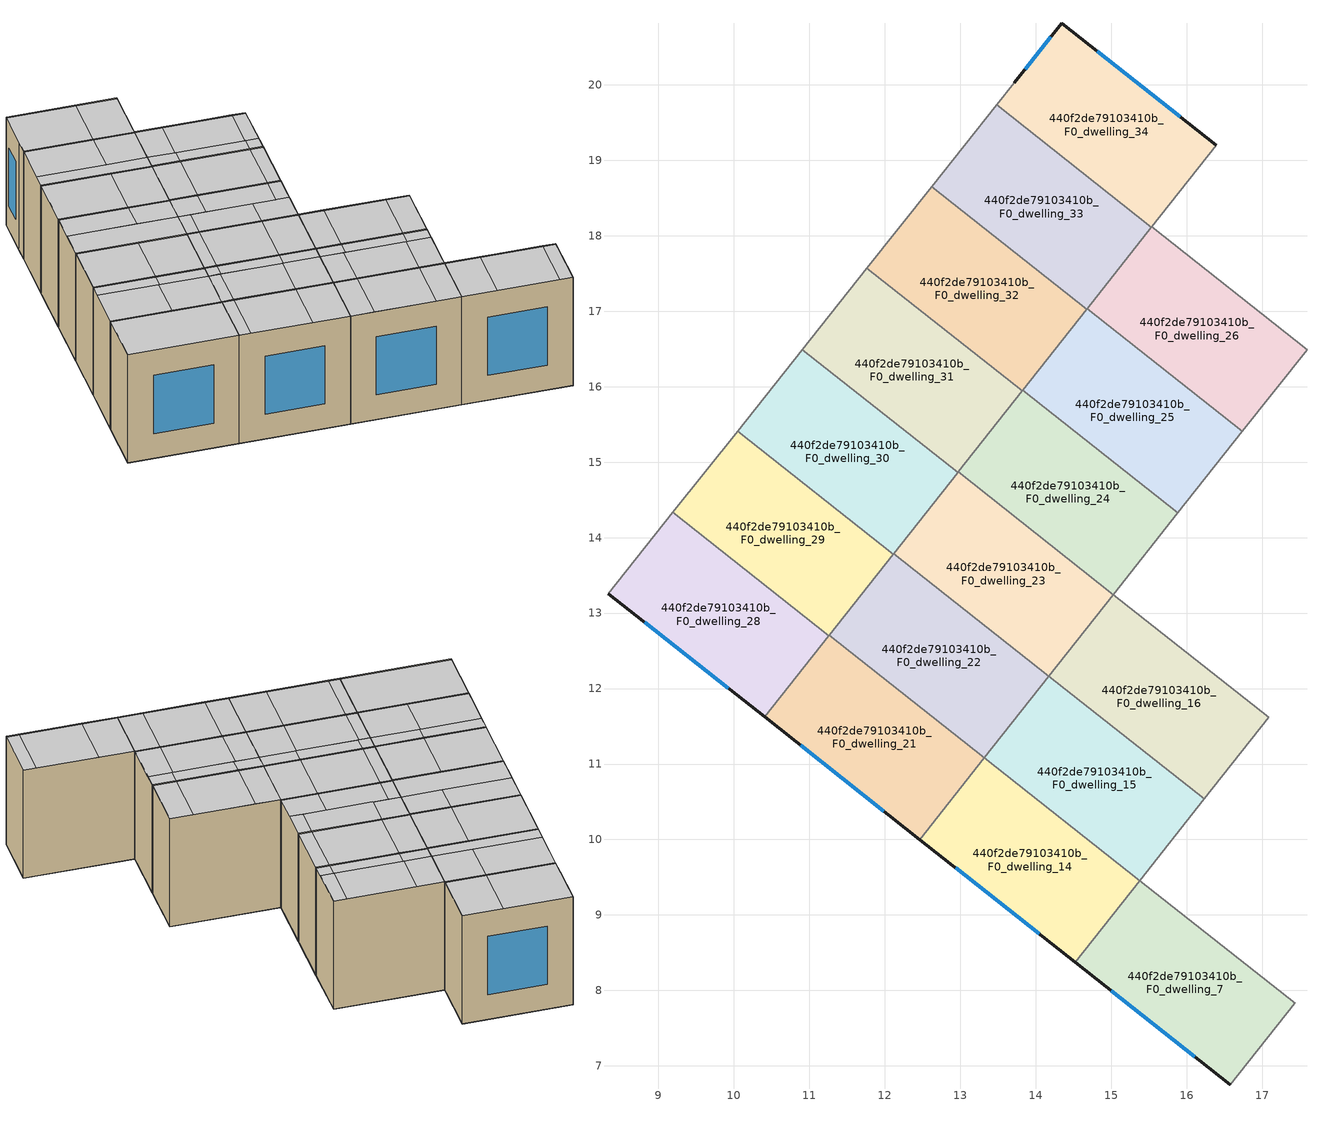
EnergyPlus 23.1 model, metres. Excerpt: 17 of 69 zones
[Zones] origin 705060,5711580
440f2de79103410b_F0_dwelling_14
 floor ground (EU_floor_Construction): 14.52,8.37 15.38,9.46 13.32,11.08 12.47,10 z0
 wall outside (EU_wall_Construction): 14.52,8.37 12.47,10 z0:3
 wall to 440f2de79103410b_F0_dwelling_15 (EU_wall_Construction): 13.32,11.08 15.38,9.46 z0:3
 wall to 440f2de79103410b_F0_dwelling_7 (EU_wall_Construction): 15.38,9.46 14.52,8.37 z0:3
 wall to 440f2de79103410b_F0_dwelling_21 (EU_wall_Construction): 12.47,10 13.32,11.08 z0:3
 window (EU_Window_Construction): 14.05,8.75 12.94,9.62 z0.69:2.31
 ceiling to 440f2de79103410b_F1_dwelling_4 (EU_floor_Construction): 14.91,9.83 14.05,8.75 12.91,9.65 13.76,10.73 z3
 ceiling to 440f2de79103410b_F1_dwelling_5 (EU_floor_Construction): 15.38,9.46 14.52,8.37 14.05,8.75 14.91,9.83 z3
 ceiling to 440f2de79103410b_F1_dwelling_3 (EU_floor_Construction): 13.76,10.73 12.91,9.65 12.47,10 13.32,11.08 z3
440f2de79103410b_F0_dwelling_15
 floor ground (EU_floor_Construction): 15.38,9.46 16.23,10.54 14.18,12.16 13.32,11.08 z0
 wall to 440f2de79103410b_F0_dwelling_16 (EU_wall_Construction): 14.18,12.16 16.23,10.54 z0:3
 wall to 440f2de79103410b_F0_dwelling_8 (EU_wall_Construction): 16.23,10.54 15.38,9.46 z0:3
 wall to 440f2de79103410b_F0_dwelling_22 (EU_wall_Construction): 13.32,11.08 14.18,12.16 z0:3
 ceiling to 440f2de79103410b_F1_dwelling_4 (EU_floor_Construction): 15.55,10.64 14.91,9.83 13.76,10.73 14.41,11.54 z3
 ceiling to 440f2de79103410b_F1_dwelling_3 (EU_floor_Construction): 14.41,11.54 13.76,10.73 13.32,11.08 13.96,11.9 z3
 ceiling to 440f2de79103410b_F1_dwelling_12 (EU_floor_Construction): 14.64,11.8 14.43,11.53 13.96,11.9 14.18,12.16 z3
 ceiling to 440f2de79103410b_F1_dwelling_13 (EU_floor_Construction): 15.79,10.89 15.57,10.62 14.43,11.53 14.64,11.8 z3
 ceiling to 440f2de79103410b_F1_dwelling_5 (EU_floor_Construction): 16.02,10.27 15.38,9.46 14.91,9.83 15.55,10.64 z3
 ceiling adiabatic (EU_roof_Construction): 16.23,10.54 16.02,10.27 15.58,10.62 15.79,10.89 z3
440f2de79103410b_F0_dwelling_16
 floor ground (EU_floor_Construction): 16.23,10.54 17.09,11.62 15.03,13.25 14.18,12.16 z0
 wall to 440f2de79103410b_F0_dwelling_17 (EU_wall_Construction): 15.03,13.25 17.09,11.62 z0:3
 wall to 440f2de79103410b_F0_dwelling_9 (EU_wall_Construction): 17.09,11.62 16.23,10.54 z0:3
 wall to 440f2de79103410b_F0_dwelling_23 (EU_wall_Construction): 14.18,12.16 15.03,13.25 z0:3
 ceiling to 440f2de79103410b_F1_dwelling_12 (EU_floor_Construction): 15.5,12.88 14.64,11.8 14.18,12.16 15.03,13.25 z3
 ceiling to 440f2de79103410b_F1_dwelling_13 (EU_floor_Construction): 16.64,11.97 15.79,10.89 14.64,11.8 15.5,12.88 z3
 ceiling adiabatic (EU_roof_Construction): 17.09,11.62 16.23,10.54 15.79,10.89 16.64,11.97 z3
440f2de79103410b_F0_dwelling_21
 floor ground (EU_floor_Construction): 12.47,10 13.32,11.08 11.26,12.71 10.41,11.62 z0
 wall outside (EU_wall_Construction): 12.47,10 10.41,11.62 z0:3
 wall to 440f2de79103410b_F0_dwelling_22 (EU_wall_Construction): 11.26,12.71 13.32,11.08 z0:3
 wall to 440f2de79103410b_F0_dwelling_28 (EU_wall_Construction): 10.41,11.62 11.26,12.7 z0:3
 window (EU_Window_Construction): 11.99,10.38 10.88,11.25 z0.69:2.31
 ceiling to 440f2de79103410b_F1_dwelling_2 (EU_floor_Construction): 12.62,11.63 11.77,10.55 10.63,11.45 11.48,12.53 z3
 ceiling to 440f2de79103410b_F1_dwelling_3 (EU_floor_Construction): 13.32,11.08 12.47,10 11.77,10.55 12.62,11.63 z3
 ceiling adiabatic (EU_roof_Construction): 11.48,12.53 10.63,11.45 10.41,11.63 11.26,12.71 z3
440f2de79103410b_F0_dwelling_22
 floor ground (EU_floor_Construction): 13.32,11.08 14.18,12.16 12.12,13.79 11.26,12.71 z0
 wall to 440f2de79103410b_F0_dwelling_23 (EU_wall_Construction): 12.12,13.79 14.18,12.16 z0:3
 wall to 440f2de79103410b_F0_dwelling_29 (EU_wall_Construction): 11.26,12.71 12.11,13.78 z0:3
 ceiling to 440f2de79103410b_F1_dwelling_11 (EU_floor_Construction): 13.49,12.7 13.28,12.43 12.14,13.34 12.35,13.61 z3
 ceiling to 440f2de79103410b_F1_dwelling_2 (EU_floor_Construction): 13.27,12.45 12.62,11.63 11.48,12.53 12.12,13.35 11.91,13.52 z3
 ceiling adiabatic (EU_roof_Construction): 12.12,13.35 11.48,12.53 11.26,12.71 11.91,13.52 z3; 12.35,13.61 12.14,13.34 13.27,12.45 11.91,13.52 12.12,13.79 z3
 ceiling to 440f2de79103410b_F1_dwelling_3 (EU_floor_Construction): 13.96,11.9 13.32,11.08 12.62,11.63 13.27,12.45 z3
 ceiling to 440f2de79103410b_F1_dwelling_12 (EU_floor_Construction): 14.18,12.16 13.96,11.9 13.28,12.43 13.49,12.7 z3
440f2de79103410b_F0_dwelling_23
 floor ground (EU_floor_Construction): 14.18,12.16 15.03,13.25 12.97,14.87 12.12,13.79 z0
 wall to 440f2de79103410b_F0_dwelling_24 (EU_wall_Construction): 12.97,14.87 15.03,13.25 z0:3
 wall to 440f2de79103410b_F0_dwelling_30 (EU_wall_Construction): 12.12,13.79 12.97,14.86 z0:3
 wall to 440f2de79103410b_F0_dwelling_31 (EU_wall_Construction): 12.97,14.86 12.97,14.87 z0:3
 ceiling to 440f2de79103410b_F1_dwelling_11 (EU_floor_Construction): 14.35,13.78 13.49,12.7 12.35,13.61 13.2,14.69 z3
 ceiling to 440f2de79103410b_F1_dwelling_12 (EU_floor_Construction): 15.03,13.25 14.18,12.16 13.49,12.7 14.35,13.78 z3
 ceiling adiabatic (EU_roof_Construction): 13.2,14.69 12.35,13.61 12.12,13.79 12.97,14.87 z3
440f2de79103410b_F0_dwelling_24
 floor ground (EU_floor_Construction): 15.03,13.25 15.89,14.33 13.83,15.95 12.97,14.87 z0
 wall to 440f2de79103410b_F0_dwelling_25 (EU_wall_Construction): 13.83,15.95 15.89,14.33 z0:3
 wall to 440f2de79103410b_F0_dwelling_17 (EU_wall_Construction): 15.89,14.33 15.03,13.25 z0:3
 wall to 440f2de79103410b_F0_dwelling_31 (EU_wall_Construction): 12.97,14.87 13.82,15.94 z0:3
 wall to 440f2de79103410b_F0_dwelling_32 (EU_wall_Construction): 13.82,15.94 13.83,15.95 z0:3
 ceiling to 440f2de79103410b_F1_dwelling_20 (EU_floor_Construction): 15.64,14.52 15.21,13.98 13.92,15 14.35,15.54 z3
 ceiling to 440f2de79103410b_F1_dwelling_11 (EU_floor_Construction): 14.78,14.32 14.35,13.78 13.2,14.69 13.63,15.23 z3
 ceiling to 440f2de79103410b_F1_dwelling_19 (EU_floor_Construction): 14.35,15.54 13.92,15 13.4,15.41 13.83,15.95 z3
 ceiling to 440f2de79103410b_F1_dwelling_12 (EU_floor_Construction): 15.46,13.78 15.03,13.25 14.35,13.78 14.78,14.32 z3
 ceiling adiabatic (EU_roof_Construction): 13.63,15.23 13.2,14.69 12.97,14.87 13.4,15.41 z3
 ceiling to 440f2de79103410b_F1_dwelling_21 (EU_floor_Construction): 15.89,14.33 15.46,13.78 15.21,13.98 15.64,14.52 z3
440f2de79103410b_F0_dwelling_25
 floor ground (EU_floor_Construction): 15.89,14.33 16.74,15.41 14.68,17.04 13.83,15.95 z0
 wall to 440f2de79103410b_F0_dwelling_26 (EU_wall_Construction): 14.68,17.04 16.74,15.41 z0:3
 wall to 440f2de79103410b_F0_dwelling_18 (EU_wall_Construction): 16.74,15.41 15.89,14.33 z0:3
 wall to 440f2de79103410b_F0_dwelling_32 (EU_wall_Construction): 13.83,15.95 14.68,17.03 z0:3
 ceiling to 440f2de79103410b_F1_dwelling_19 (EU_floor_Construction): 15.2,16.62 14.35,15.54 13.83,15.95 14.68,17.04 z3
 ceiling to 440f2de79103410b_F1_dwelling_20 (EU_floor_Construction): 16.49,15.61 15.64,14.52 14.35,15.54 15.2,16.62 z3
 ceiling to 440f2de79103410b_F1_dwelling_21 (EU_floor_Construction): 16.74,15.41 15.89,14.33 15.64,14.52 16.49,15.61 z3
440f2de79103410b_F0_dwelling_26
 floor ground (EU_floor_Construction): 16.74,15.41 17.6,16.49 15.54,18.12 14.68,17.04 z0
 wall to 440f2de79103410b_F0_dwelling_27 (EU_wall_Construction): 15.54,18.12 17.6,16.49 z0:3
 wall to 440f2de79103410b_F0_dwelling_19 (EU_wall_Construction): 17.6,16.49 16.74,15.41 z0:3
 wall to 440f2de79103410b_F0_dwelling_33 (EU_wall_Construction): 14.68,17.04 15.53,18.11 z0:3
 ceiling to 440f2de79103410b_F1_dwelling_28 (EU_floor_Construction): 17.34,16.69 16.69,15.88 15.41,16.89 16.05,17.71 z3
 ceiling to 440f2de79103410b_F1_dwelling_27 (EU_floor_Construction): 16.05,17.71 15.41,16.89 14.89,17.3 15.54,18.12 z3
 ceiling to 440f2de79103410b_F1_dwelling_19 (EU_floor_Construction): 15.41,16.89 15.2,16.62 14.68,17.04 14.89,17.3 z3
 ceiling to 440f2de79103410b_F1_dwelling_20 (EU_floor_Construction): 16.7,15.87 16.49,15.61 15.2,16.62 15.41,16.89 z3
 ceiling to 440f2de79103410b_F1_dwelling_29 (EU_floor_Construction): 17.6,16.49 16.95,15.68 16.69,15.88 17.34,16.69 z3
 ceiling to 440f2de79103410b_F1_dwelling_21 (EU_floor_Construction): 16.95,15.68 16.74,15.41 16.49,15.61 16.7,15.87 z3
440f2de79103410b_F0_dwelling_28
 floor ground (EU_floor_Construction): 10.41,11.62 11.26,12.7 9.19,14.33 8.34,13.26 z0
 wall outside (EU_wall_Construction): 10.41,11.62 8.34,13.26 z0:3
 wall to 440f2de79103410b_F0_dwelling_29 (EU_wall_Construction): 9.19,14.33 11.26,12.7 z0:3
 wall adiabatic (EU_wall_Construction): 8.34,13.26 9.19,14.33 z0:3
 window (EU_Window_Construction): 9.93,12 8.82,12.88 z0.69:2.31
 ceiling adiabatic (EU_roof_Construction): 11.26,12.7 10.41,11.62 8.34,13.26 9.19,14.33 z3
440f2de79103410b_F0_dwelling_29
 floor ground (EU_floor_Construction): 11.26,12.7 12.11,13.78 10.05,15.41 9.19,14.33 z0
 wall to 440f2de79103410b_F0_dwelling_30 (EU_wall_Construction): 10.05,15.41 12.11,13.78 z0:3
 wall adiabatic (EU_wall_Construction): 9.19,14.33 10.05,15.41 z0:3
 ceiling to 440f2de79103410b_F1_dwelling_1 (EU_floor_Construction): 11.91,13.52 11.26,12.7 10.34,13.43 10.98,14.25 z3
 ceiling to 440f2de79103410b_F1_dwelling_0 (EU_floor_Construction): 10.98,14.25 10.34,13.43 9.19,14.33 9.84,15.15 z3
 ceiling to 440f2de79103410b_F1_dwelling_9 (EU_floor_Construction): 11.2,14.5 10.99,14.24 9.84,15.15 10.05,15.41 z3
 ceiling to 440f2de79103410b_F1_dwelling_10 (EU_floor_Construction): 12.11,13.78 11.91,13.52 10.99,14.24 11.2,14.5 z3
440f2de79103410b_F0_dwelling_30
 floor ground (EU_floor_Construction): 12.11,13.78 12.97,14.86 10.91,16.49 10.05,15.41 z0
 wall to 440f2de79103410b_F0_dwelling_31 (EU_wall_Construction): 10.91,16.49 12.97,14.86 z0:3
 wall adiabatic (EU_wall_Construction): 10.05,15.41 10.91,16.49 z0:3
 ceiling adiabatic (EU_roof_Construction): 12.05,15.59 11.2,14.5 10.05,15.41 10.91,16.49 z3
 ceiling to 440f2de79103410b_F1_dwelling_10 (EU_floor_Construction): 12.97,14.86 12.11,13.78 11.2,14.5 12.05,15.59 z3
440f2de79103410b_F0_dwelling_31
 floor ground (EU_floor_Construction): 12.97,14.86 13.82,15.94 11.76,17.57 10.91,16.49 z0
 wall to 440f2de79103410b_F0_dwelling_32 (EU_wall_Construction): 11.76,17.57 13.82,15.94 z0:3
 wall adiabatic (EU_wall_Construction): 10.91,16.49 11.76,17.57 z0:3
 ceiling to 440f2de79103410b_F1_dwelling_18 (EU_floor_Construction): 13.05,16.55 12.63,16.02 11.34,17.04 11.76,17.57 z3
 ceiling to 440f2de79103410b_F1_dwelling_19 (EU_floor_Construction): 13.82,15.94 13.4,15.41 12.63,16.02 13.05,16.55 z3
 ceiling adiabatic (EU_roof_Construction): 13.4,15.41 12.97,14.86 10.91,16.49 11.34,17.04 z3
440f2de79103410b_F0_dwelling_32
 floor ground (EU_floor_Construction): 13.82,15.94 14.68,17.03 12.62,18.65 11.76,17.57 z0
 wall to 440f2de79103410b_F0_dwelling_33 (EU_wall_Construction): 12.62,18.65 14.68,17.03 z0:3
 wall adiabatic (EU_wall_Construction): 11.76,17.57 12.62,18.65 z0:3
 ceiling to 440f2de79103410b_F1_dwelling_18 (EU_floor_Construction): 13.91,17.63 13.05,16.55 11.76,17.57 12.62,18.65 z3
 ceiling to 440f2de79103410b_F1_dwelling_19 (EU_floor_Construction): 14.68,17.03 13.82,15.94 13.05,16.55 13.91,17.63 z3
440f2de79103410b_F0_dwelling_33
 floor ground (EU_floor_Construction): 14.68,17.03 15.54,18.11 13.48,19.73 12.62,18.65 z0
 wall to 440f2de79103410b_F0_dwelling_34 (EU_wall_Construction): 13.48,19.73 15.54,18.11 z0:3
 wall adiabatic (EU_wall_Construction): 12.62,18.65 13.48,19.73 z0:3
 ceiling to 440f2de79103410b_F1_dwelling_26 (EU_floor_Construction): 14.77,18.72 14.13,17.91 12.84,18.92 13.48,19.73 z3
 ceiling to 440f2de79103410b_F1_dwelling_27 (EU_floor_Construction): 15.53,18.11 14.89,17.3 14.13,17.91 14.77,18.72 z3
 ceiling adiabatic (EU_roof_Construction): 13.48,19.73 12.84,18.92 14.89,17.3 14.68,17.03 12.62,18.65 z3
440f2de79103410b_F0_dwelling_34
 floor ground (EU_floor_Construction): 15.54,18.11 16.39,19.2 14.34,20.82 13.71,20.03 13.48,19.73 z0
 wall outside (EU_wall_Construction): 13.71,20.03 14.34,20.82 16.39,19.2 z0:3
 wall adiabatic (EU_wall_Construction): 13.48,19.73 13.71,20.03 z0:3
 wall to 440f2de79103410b_F0_dwelling_27 (EU_wall_Construction): 16.39,19.2 15.54,18.12 z0:3
 window (EU_Window_Construction): 13.86,20.21 14.2,20.64 / 14.82,20.44 15.92,19.57 z0.69:2.31
 ceiling to 440f2de79103410b_F1_dwelling_26 (EU_floor_Construction): 15.63,19.8 14.77,18.72 13.48,19.73 13.71,20.03 14.34,20.82 z3
 ceiling to 440f2de79103410b_F1_dwelling_27 (EU_floor_Construction): 16.39,19.2 15.53,18.11 14.77,18.72 15.63,19.8 z3
440f2de79103410b_F0_dwelling_7
 floor ground (EU_floor_Construction): 16.58,6.75 17.44,7.83 15.38,9.46 14.52,8.37 z0
 wall outside (EU_wall_Construction): 16.58,6.75 14.52,8.37 z0:3
 wall to 440f2de79103410b_F0_dwelling_8 (EU_wall_Construction): 15.38,9.46 17.44,7.83 z0:3
 wall to 440f2de79103410b_F0_dwelling_0 (EU_wall_Construction): 17.44,7.83 16.58,6.75 z0:3
 window (EU_Window_Construction): 16.11,7.12 15,8 z0.69:2.31
 ceiling to 440f2de79103410b_F1_dwelling_6 (EU_floor_Construction): 17.19,8.02 16.34,6.94 15.19,7.85 16.05,8.93 z3
 ceiling to 440f2de79103410b_F1_dwelling_5 (EU_floor_Construction): 16.05,8.93 15.19,7.85 14.52,8.37 15.38,9.46 z3
 ceiling to 440f2de79103410b_F1_dwelling_7 (EU_floor_Construction): 17.44,7.83 16.58,6.75 16.34,6.94 17.19,8.02 z3
[Building]
EU S2 Campaign: North Axis=0; Terrain=City; Solar Distribution=FullExterior
[Site:Location]
London: Latitude=51.5; Longitude=-0.5; Time Zone=0; Elevation=25
[SizingPeriod:WeatherFileDays]
AnnualSizingPeriod: Begin Month=1; Begin Day of Month=1; End Month=12; End Day of Month=31; Day of Week for Start Day=Monday; Use Weather File Daylight Saving Period=No; Use Weather File Rain and Snow Indicators=No
[MATERIAL]
EU_InternalMass_Material: Roughness=MediumRough; Thickness=0.1; Conductivity=1; Density=1800; Specific Heat=900; Thermal Absorptance=0.9; Solar Absorptance=0.7; Visible Absorptance=0.7
[MATERIAL:NOMASS] Roughness=MediumRough; Thermal Absorptance=0.9; Solar Absorptance=0.7; Visible Absorptance=0.7
Name | Thermal Resistance
EU_wall_NoMass | 0.635353
EU_roof_NoMass | 0.675062
EU_floor_NoMass | 1.96382
[WINDOWMATERIAL:SIMPLEGLAZINGSYSTEM]
EU_Window_SimpleGlazing: UFactor=2.96269; Solar Heat Gain Coefficient=0.76; Visible Transmittance=0.76
[CONSTRUCTION]
EU_wall_Construction: EU_wall_NoMass
EU_roof_Construction: EU_roof_NoMass
EU_floor_Construction: EU_floor_NoMass
EU_InternalMass_Construction: EU_InternalMass_Material
EU_Window_Construction: EU_Window_SimpleGlazing
[ZONE] Type=1; Multiplier=1; Ceiling Height=autocalculate; Floor Area=autocalculate; Part of Total Floor Area=Yes
Name | Volume
440f2de79103410b_F0_dwelling_14; 440f2de79103410b_F0_dwelling_23 | 10.8508
440f2de79103410b_F0_dwelling_15; 440f2de79103410b_F0_dwelling_21 | 10.8516
440f2de79103410b_F0_dwelling_16; 440f2de79103410b_F0_dwelling_34; 440f2de79103410b_F0_dwelling_7 | 10.8486
440f2de79103410b_F0_dwelling_22 | 10.8501
440f2de79103410b_F0_dwelling_24 | 10.8523
440f2de79103410b_F0_dwelling_25; 440f2de79103410b_F0_dwelling_29 | 10.8494
440f2de79103410b_F0_dwelling_26 | 10.8552
440f2de79103410b_F0_dwelling_28 | 10.853
440f2de79103410b_F0_dwelling_30; 440f2de79103410b_F0_dwelling_32 | 10.8545
440f2de79103410b_F0_dwelling_31 | 10.8479
440f2de79103410b_F0_dwelling_33 | 10.8574
[INTERNALMASS] Construction=EU_InternalMass_Construction
Name | Zone or ZoneList | Surface Area
440f2de79103410b_F0_dwelling_7_EU_InternalMass | 440f2de79103410b_F0_dwelling_7 | 3.61638
440f2de79103410b_F0_dwelling_14_EU_InternalMass | 440f2de79103410b_F0_dwelling_14 | 3.61699
440f2de79103410b_F0_dwelling_15_EU_InternalMass | 440f2de79103410b_F0_dwelling_15 | 3.61699
440f2de79103410b_F0_dwelling_16_EU_InternalMass | 440f2de79103410b_F0_dwelling_16 | 3.61638
440f2de79103410b_F0_dwelling_21_EU_InternalMass | 440f2de79103410b_F0_dwelling_21 | 3.61699
440f2de79103410b_F0_dwelling_22_EU_InternalMass | 440f2de79103410b_F0_dwelling_22 | 3.61699
440f2de79103410b_F0_dwelling_23_EU_InternalMass | 440f2de79103410b_F0_dwelling_23 | 3.61699
440f2de79103410b_F0_dwelling_24_EU_InternalMass | 440f2de79103410b_F0_dwelling_24 | 3.61699
440f2de79103410b_F0_dwelling_25_EU_InternalMass | 440f2de79103410b_F0_dwelling_25 | 3.61638
440f2de79103410b_F0_dwelling_26_EU_InternalMass | 440f2de79103410b_F0_dwelling_26 | 3.61844
440f2de79103410b_F0_dwelling_28_EU_InternalMass | 440f2de79103410b_F0_dwelling_28 | 3.61775
440f2de79103410b_F0_dwelling_29_EU_InternalMass | 440f2de79103410b_F0_dwelling_29 | 3.61668
440f2de79103410b_F0_dwelling_30_EU_InternalMass | 440f2de79103410b_F0_dwelling_30 | 3.61809
440f2de79103410b_F0_dwelling_31_EU_InternalMass | 440f2de79103410b_F0_dwelling_31 | 3.61595
440f2de79103410b_F0_dwelling_32_EU_InternalMass | 440f2de79103410b_F0_dwelling_32 | 3.61809
440f2de79103410b_F0_dwelling_33_EU_InternalMass | 440f2de79103410b_F0_dwelling_33 | 3.61902
440f2de79103410b_F0_dwelling_34_EU_InternalMass | 440f2de79103410b_F0_dwelling_34 | 3.61668
[OTHEREQUIPMENT] Fuel Type=Electricity; Design Level Calculation Method=Watts/Area; Power per Zone Floor Area=1; Fraction Latent=0; Fraction Radiant=0; Fraction Lost=0; Carbon Dioxide Generation Rate=0; EndUse Subcategory=EU_Step8_InternalGains
Name | Zone or ZoneList or Space or SpaceList | Schedule
EU_Step8_InternalGain_440f2de79103410b_F0_dwelling_7_f000 | 440f2de79103410b_F0_dwelling_7 | EU_Step8_GainSchedule_440f2de79103410b_F0_dwelling_7_f000
EU_Step8_InternalGain_440f2de79103410b_F0_dwelling_14_f000 | 440f2de79103410b_F0_dwelling_14 | EU_Step8_GainSchedule_440f2de79103410b_F0_dwelling_14_f000
EU_Step8_InternalGain_440f2de79103410b_F0_dwelling_15_f000 | 440f2de79103410b_F0_dwelling_15 | EU_Step8_GainSchedule_440f2de79103410b_F0_dwelling_15_f000
EU_Step8_InternalGain_440f2de79103410b_F0_dwelling_16_f000 | 440f2de79103410b_F0_dwelling_16 | EU_Step8_GainSchedule_440f2de79103410b_F0_dwelling_16_f000
EU_Step8_InternalGain_440f2de79103410b_F0_dwelling_21_f000 | 440f2de79103410b_F0_dwelling_21 | EU_Step8_GainSchedule_440f2de79103410b_F0_dwelling_21_f000
EU_Step8_InternalGain_440f2de79103410b_F0_dwelling_22_f000 | 440f2de79103410b_F0_dwelling_22 | EU_Step8_GainSchedule_440f2de79103410b_F0_dwelling_22_f000
EU_Step8_InternalGain_440f2de79103410b_F0_dwelling_23_f000 | 440f2de79103410b_F0_dwelling_23 | EU_Step8_GainSchedule_440f2de79103410b_F0_dwelling_23_f000
EU_Step8_InternalGain_440f2de79103410b_F0_dwelling_24_f000 | 440f2de79103410b_F0_dwelling_24 | EU_Step8_GainSchedule_440f2de79103410b_F0_dwelling_24_f000
EU_Step8_InternalGain_440f2de79103410b_F0_dwelling_25_f000 | 440f2de79103410b_F0_dwelling_25 | EU_Step8_GainSchedule_440f2de79103410b_F0_dwelling_25_f000
EU_Step8_InternalGain_440f2de79103410b_F0_dwelling_26_f000 | 440f2de79103410b_F0_dwelling_26 | EU_Step8_GainSchedule_440f2de79103410b_F0_dwelling_26_f000
EU_Step8_InternalGain_440f2de79103410b_F0_dwelling_28_f000 | 440f2de79103410b_F0_dwelling_28 | EU_Step8_GainSchedule_440f2de79103410b_F0_dwelling_28_f000
EU_Step8_InternalGain_440f2de79103410b_F0_dwelling_29_f000 | 440f2de79103410b_F0_dwelling_29 | EU_Step8_GainSchedule_440f2de79103410b_F0_dwelling_29_f000
EU_Step8_InternalGain_440f2de79103410b_F0_dwelling_30_f000 | 440f2de79103410b_F0_dwelling_30 | EU_Step8_GainSchedule_440f2de79103410b_F0_dwelling_30_f000
EU_Step8_InternalGain_440f2de79103410b_F0_dwelling_31_f000 | 440f2de79103410b_F0_dwelling_31 | EU_Step8_GainSchedule_440f2de79103410b_F0_dwelling_31_f000
EU_Step8_InternalGain_440f2de79103410b_F0_dwelling_32_f000 | 440f2de79103410b_F0_dwelling_32 | EU_Step8_GainSchedule_440f2de79103410b_F0_dwelling_32_f000
EU_Step8_InternalGain_440f2de79103410b_F0_dwelling_33_f000 | 440f2de79103410b_F0_dwelling_33 | EU_Step8_GainSchedule_440f2de79103410b_F0_dwelling_33_f000
EU_Step8_InternalGain_440f2de79103410b_F0_dwelling_34_f000 | 440f2de79103410b_F0_dwelling_34 | EU_Step8_GainSchedule_440f2de79103410b_F0_dwelling_34_f000
[ZONEVENTILATION:DESIGNFLOWRATE] Schedule=EU_AlwaysOn; Design Flow Rate Calculation Method=AirChanges/Hour; Air Changes per Hour=0.555504; Ventilation Type=Natural; Fan Pressure Rise=0; Fan Total Efficiency=1; Constant Term Coefficient=1; Temperature Term Coefficient=0; Velocity Term Coefficient=0; Velocity Squared Term Coefficient=0; Minimum Indoor Temperature=-100; Maximum Indoor Temperature=100; Delta Temperature=-100; Minimum Outdoor Temperature=-100; Maximum Outdoor Temperature=100; Maximum Wind Speed=40
Name | Zone or ZoneList or Space or SpaceList
EU_ConstantAir_440f2de79103410b_F0_dwelling_7 | 440f2de79103410b_F0_dwelling_7
EU_ConstantAir_440f2de79103410b_F0_dwelling_14 | 440f2de79103410b_F0_dwelling_14
EU_ConstantAir_440f2de79103410b_F0_dwelling_15 | 440f2de79103410b_F0_dwelling_15
EU_ConstantAir_440f2de79103410b_F0_dwelling_16 | 440f2de79103410b_F0_dwelling_16
EU_ConstantAir_440f2de79103410b_F0_dwelling_21 | 440f2de79103410b_F0_dwelling_21
EU_ConstantAir_440f2de79103410b_F0_dwelling_22 | 440f2de79103410b_F0_dwelling_22
EU_ConstantAir_440f2de79103410b_F0_dwelling_23 | 440f2de79103410b_F0_dwelling_23
EU_ConstantAir_440f2de79103410b_F0_dwelling_24 | 440f2de79103410b_F0_dwelling_24
EU_ConstantAir_440f2de79103410b_F0_dwelling_25 | 440f2de79103410b_F0_dwelling_25
EU_ConstantAir_440f2de79103410b_F0_dwelling_26 | 440f2de79103410b_F0_dwelling_26
EU_ConstantAir_440f2de79103410b_F0_dwelling_28 | 440f2de79103410b_F0_dwelling_28
EU_ConstantAir_440f2de79103410b_F0_dwelling_29 | 440f2de79103410b_F0_dwelling_29
EU_ConstantAir_440f2de79103410b_F0_dwelling_30 | 440f2de79103410b_F0_dwelling_30
EU_ConstantAir_440f2de79103410b_F0_dwelling_31 | 440f2de79103410b_F0_dwelling_31
EU_ConstantAir_440f2de79103410b_F0_dwelling_32 | 440f2de79103410b_F0_dwelling_32
EU_ConstantAir_440f2de79103410b_F0_dwelling_33 | 440f2de79103410b_F0_dwelling_33
EU_ConstantAir_440f2de79103410b_F0_dwelling_34 | 440f2de79103410b_F0_dwelling_34
[HVACTEMPLATE:THERMOSTAT] Constant Heating Setpoint=20; Constant Cooling Setpoint=50
EU_HeatOnly_440f2de79103410b_F0_dwelling_0; EU_HeatOnly_440f2de79103410b_F0_dwelling_1; EU_HeatOnly_440f2de79103410b_F0_dwelling_2; EU_HeatOnly_440f2de79103410b_F0_dwelling_3; EU_HeatOnly_440f2de79103410b_F0_dwelling_4; EU_HeatOnly_440f2de79103410b_F0_dwelling_5; EU_HeatOnly_440f2de79103410b_F0_dwelling_6; EU_HeatOnly_440f2de79103410b_F0_dwelling_7; EU_HeatOnly_440f2de79103410b_F0_dwelling_8; EU_HeatOnly_440f2de79103410b_F0_dwelling_9; EU_HeatOnly_440f2de79103410b_F0_dwelling_10; EU_HeatOnly_440f2de79103410b_F0_dwelling_11; EU_HeatOnly_440f2de79103410b_F0_dwelling_12; EU_HeatOnly_440f2de79103410b_F0_dwelling_13; EU_HeatOnly_440f2de79103410b_F0_dwelling_14; EU_HeatOnly_440f2de79103410b_F0_dwelling_15; EU_HeatOnly_440f2de79103410b_F0_dwelling_16; EU_HeatOnly_440f2de79103410b_F0_dwelling_17; EU_HeatOnly_440f2de79103410b_F0_dwelling_18; EU_HeatOnly_440f2de79103410b_F0_dwelling_19; EU_HeatOnly_440f2de79103410b_F0_dwelling_20; EU_HeatOnly_440f2de79103410b_F0_dwelling_21; EU_HeatOnly_440f2de79103410b_F0_dwelling_22; EU_HeatOnly_440f2de79103410b_F0_dwelling_23; EU_HeatOnly_440f2de79103410b_F0_dwelling_24; EU_HeatOnly_440f2de79103410b_F0_dwelling_25; EU_HeatOnly_440f2de79103410b_F0_dwelling_26; EU_HeatOnly_440f2de79103410b_F0_dwelling_27; EU_HeatOnly_440f2de79103410b_F0_dwelling_28; EU_HeatOnly_440f2de79103410b_F0_dwelling_29; EU_HeatOnly_440f2de79103410b_F0_dwelling_30; EU_HeatOnly_440f2de79103410b_F0_dwelling_31; EU_HeatOnly_440f2de79103410b_F0_dwelling_32; EU_HeatOnly_440f2de79103410b_F0_dwelling_33; EU_HeatOnly_440f2de79103410b_F0_dwelling_34; EU_HeatOnly_440f2de79103410b_F1_dwelling_0; EU_HeatOnly_440f2de79103410b_F1_dwelling_1; EU_HeatOnly_440f2de79103410b_F1_dwelling_2; EU_HeatOnly_440f2de79103410b_F1_dwelling_3; EU_HeatOnly_440f2de79103410b_F1_dwelling_4; EU_HeatOnly_440f2de79103410b_F1_dwelling_5; EU_HeatOnly_440f2de79103410b_F1_dwelling_6; EU_HeatOnly_440f2de79103410b_F1_dwelling_7; EU_HeatOnly_440f2de79103410b_F1_dwelling_8; EU_HeatOnly_440f2de79103410b_F1_dwelling_9; EU_HeatOnly_440f2de79103410b_F1_dwelling_10; EU_HeatOnly_440f2de79103410b_F1_dwelling_11; EU_HeatOnly_440f2de79103410b_F1_dwelling_12; EU_HeatOnly_440f2de79103410b_F1_dwelling_13; EU_HeatOnly_440f2de79103410b_F1_dwelling_14; EU_HeatOnly_440f2de79103410b_F1_dwelling_15; EU_HeatOnly_440f2de79103410b_F1_dwelling_16; EU_HeatOnly_440f2de79103410b_F1_dwelling_17; EU_HeatOnly_440f2de79103410b_F1_dwelling_18; EU_HeatOnly_440f2de79103410b_F1_dwelling_19; EU_HeatOnly_440f2de79103410b_F1_dwelling_20; EU_HeatOnly_440f2de79103410b_F1_dwelling_21; EU_HeatOnly_440f2de79103410b_F1_dwelling_22; EU_HeatOnly_440f2de79103410b_F1_dwelling_23; EU_HeatOnly_440f2de79103410b_F1_dwelling_24; EU_HeatOnly_440f2de79103410b_F1_dwelling_25; EU_HeatOnly_440f2de79103410b_F1_dwelling_26; EU_HeatOnly_440f2de79103410b_F1_dwelling_27; EU_HeatOnly_440f2de79103410b_F1_dwelling_28; EU_HeatOnly_440f2de79103410b_F1_dwelling_29; EU_HeatOnly_440f2de79103410b_F1_dwelling_30; EU_HeatOnly_440f2de79103410b_F1_dwelling_31; EU_HeatOnly_440f2de79103410b_F1_dwelling_32; EU_HeatOnly_440f2de79103410b_F1_dwelling_33
[HVACTEMPLATE:ZONE:IDEALLOADSAIRSYSTEM] System Availability Schedule=EU_AlwaysOn; Maximum Heating Supply Air Temperature=50; Minimum Cooling Supply Air Temperature=13; Maximum Heating Supply Air Humidity Ratio=0.0156; Minimum Cooling Supply Air Humidity Ratio=0.0077; Heating Limit=NoLimit; Cooling Limit=NoLimit; Heating Availability Schedule=EU_AlwaysOn; Cooling Availability Schedule=EU_CoolingOff; Dehumidification Control Type=ConstantSensibleHeatRatio; Cooling Sensible Heat Ratio=0.7; Dehumidification Setpoint=60; Humidification Control Type=None; Humidification Setpoint=30; Outdoor Air Method=None; Outdoor Air Flow Rate per Person=0.00944; Outdoor Air Flow Rate per Zone Floor Area=0; Outdoor Air Flow Rate per Zone=0; Demand Controlled Ventilation Type=None; Outdoor Air Economizer Type=NoEconomizer; Heat Recovery Type=None; Sensible Heat Recovery Effectiveness=0.7; Latent Heat Recovery Effectiveness=0.65
Name | Template Thermostat
440f2de79103410b_F0_dwelling_7 | EU_HeatOnly_440f2de79103410b_F0_dwelling_7
440f2de79103410b_F0_dwelling_14 | EU_HeatOnly_440f2de79103410b_F0_dwelling_14
440f2de79103410b_F0_dwelling_15 | EU_HeatOnly_440f2de79103410b_F0_dwelling_15
440f2de79103410b_F0_dwelling_16 | EU_HeatOnly_440f2de79103410b_F0_dwelling_16
440f2de79103410b_F0_dwelling_21 | EU_HeatOnly_440f2de79103410b_F0_dwelling_21
440f2de79103410b_F0_dwelling_22 | EU_HeatOnly_440f2de79103410b_F0_dwelling_22
440f2de79103410b_F0_dwelling_23 | EU_HeatOnly_440f2de79103410b_F0_dwelling_23
440f2de79103410b_F0_dwelling_24 | EU_HeatOnly_440f2de79103410b_F0_dwelling_24
440f2de79103410b_F0_dwelling_25 | EU_HeatOnly_440f2de79103410b_F0_dwelling_25
440f2de79103410b_F0_dwelling_26 | EU_HeatOnly_440f2de79103410b_F0_dwelling_26
440f2de79103410b_F0_dwelling_28 | EU_HeatOnly_440f2de79103410b_F0_dwelling_28
440f2de79103410b_F0_dwelling_29 | EU_HeatOnly_440f2de79103410b_F0_dwelling_29
440f2de79103410b_F0_dwelling_30 | EU_HeatOnly_440f2de79103410b_F0_dwelling_30
440f2de79103410b_F0_dwelling_31 | EU_HeatOnly_440f2de79103410b_F0_dwelling_31
440f2de79103410b_F0_dwelling_32 | EU_HeatOnly_440f2de79103410b_F0_dwelling_32
440f2de79103410b_F0_dwelling_33 | EU_HeatOnly_440f2de79103410b_F0_dwelling_33
440f2de79103410b_F0_dwelling_34 | EU_HeatOnly_440f2de79103410b_F0_dwelling_34
[SIZING:ZONE] Zone Cooling Design Supply Air Temperature Input Method=SupplyAirTemperature; Zone Cooling Design Supply Air Temperature=13; Zone Heating Design Supply Air Temperature Input Method=SupplyAirTemperature; Zone Heating Design Supply Air Temperature=50; Zone Cooling Design Supply Air Humidity Ratio=0.008; Zone Heating Design Supply Air Humidity Ratio=0.008; Cooling Design Air Flow Method=DesignDay; Cooling Design Air Flow Rate=0; Cooling Minimum Air Flow per Zone Floor Area=0.000762; Cooling Minimum Air Flow=0; Cooling Minimum Air Flow Fraction=0.2; Heating Design Air Flow Method=DesignDay; Heating Design Air Flow Rate=0; Heating Maximum Air Flow per Zone Floor Area=0.002032; Heating Maximum Air Flow=0.141576; Heating Maximum Air Flow Fraction=0.3; Account for Dedicated Outdoor Air System=No; Dedicated Outdoor Air System Control Strategy=NeutralSupplyAir; Dedicated Outdoor Air Low Setpoint Temperature for Design=autosize; Dedicated Outdoor Air High Setpoint Temperature for Design=autosize; Zone Load Sizing Method=Sensible Load Only No Latent Load; Zone Latent Cooling Design Supply Air Humidity Ratio Input Method=HumidityRatioDifference; Zone Cooling Design Supply Air Humidity Ratio Difference=0.005; Zone Latent Heating Design Supply Air Humidity Ratio Input Method=HumidityRatioDifference; Zone Humidification Design Supply Air Humidity Ratio Difference=0.005
440f2de79103410b_F0_dwelling_7; 440f2de79103410b_F0_dwelling_14; 440f2de79103410b_F0_dwelling_15; 440f2de79103410b_F0_dwelling_16; 440f2de79103410b_F0_dwelling_21; 440f2de79103410b_F0_dwelling_22; 440f2de79103410b_F0_dwelling_23; 440f2de79103410b_F0_dwelling_24; 440f2de79103410b_F0_dwelling_25; 440f2de79103410b_F0_dwelling_26; 440f2de79103410b_F0_dwelling_28; 440f2de79103410b_F0_dwelling_29; 440f2de79103410b_F0_dwelling_30; 440f2de79103410b_F0_dwelling_31; 440f2de79103410b_F0_dwelling_32; 440f2de79103410b_F0_dwelling_33; 440f2de79103410b_F0_dwelling_34
[SCHEDULE:CONSTANT]
Name | Hourly Value
EU_AlwaysOn | 1
EU_CoolingOff | 0
[SCHEDULE:FILE] Column Number=1; Rows to Skip at Top=0; Number of Hours of Data=8760; Column Separator=Comma; Interpolate to Timestep=No; Minutes per Item=60; Adjust Schedule for Daylight Savings=Yes
Name | File
EU_Step8_GainSchedule_440f2de79103410b_F0_dwelling_7_f000 | ../../schedules/440f2de79103410b/440f2de79103410b_F0_dwelling_7_f000_gain.csv
EU_Step8_GainSchedule_440f2de79103410b_F0_dwelling_14_f000 | ../../schedules/440f2de79103410b/440f2de79103410b_F0_dwelling_14_f000_gain.csv
EU_Step8_GainSchedule_440f2de79103410b_F0_dwelling_15_f000 | ../../schedules/440f2de79103410b/440f2de79103410b_F0_dwelling_15_f000_gain.csv
EU_Step8_GainSchedule_440f2de79103410b_F0_dwelling_16_f000 | ../../schedules/440f2de79103410b/440f2de79103410b_F0_dwelling_16_f000_gain.csv
EU_Step8_GainSchedule_440f2de79103410b_F0_dwelling_21_f000 | ../../schedules/440f2de79103410b/440f2de79103410b_F0_dwelling_21_f000_gain.csv
EU_Step8_GainSchedule_440f2de79103410b_F0_dwelling_22_f000 | ../../schedules/440f2de79103410b/440f2de79103410b_F0_dwelling_22_f000_gain.csv
EU_Step8_GainSchedule_440f2de79103410b_F0_dwelling_23_f000 | ../../schedules/440f2de79103410b/440f2de79103410b_F0_dwelling_23_f000_gain.csv
EU_Step8_GainSchedule_440f2de79103410b_F0_dwelling_24_f000 | ../../schedules/440f2de79103410b/440f2de79103410b_F0_dwelling_24_f000_gain.csv
EU_Step8_GainSchedule_440f2de79103410b_F0_dwelling_25_f000 | ../../schedules/440f2de79103410b/440f2de79103410b_F0_dwelling_25_f000_gain.csv
EU_Step8_GainSchedule_440f2de79103410b_F0_dwelling_26_f000 | ../../schedules/440f2de79103410b/440f2de79103410b_F0_dwelling_26_f000_gain.csv
EU_Step8_GainSchedule_440f2de79103410b_F0_dwelling_28_f000 | ../../schedules/440f2de79103410b/440f2de79103410b_F0_dwelling_28_f000_gain.csv
EU_Step8_GainSchedule_440f2de79103410b_F0_dwelling_29_f000 | ../../schedules/440f2de79103410b/440f2de79103410b_F0_dwelling_29_f000_gain.csv
EU_Step8_GainSchedule_440f2de79103410b_F0_dwelling_30_f000 | ../../schedules/440f2de79103410b/440f2de79103410b_F0_dwelling_30_f000_gain.csv
EU_Step8_GainSchedule_440f2de79103410b_F0_dwelling_31_f000 | ../../schedules/440f2de79103410b/440f2de79103410b_F0_dwelling_31_f000_gain.csv
EU_Step8_GainSchedule_440f2de79103410b_F0_dwelling_32_f000 | ../../schedules/440f2de79103410b/440f2de79103410b_F0_dwelling_32_f000_gain.csv
EU_Step8_GainSchedule_440f2de79103410b_F0_dwelling_33_f000 | ../../schedules/440f2de79103410b/440f2de79103410b_F0_dwelling_33_f000_gain.csv
EU_Step8_GainSchedule_440f2de79103410b_F0_dwelling_34_f000 | ../../schedules/440f2de79103410b/440f2de79103410b_F0_dwelling_34_f000_gain.csv
